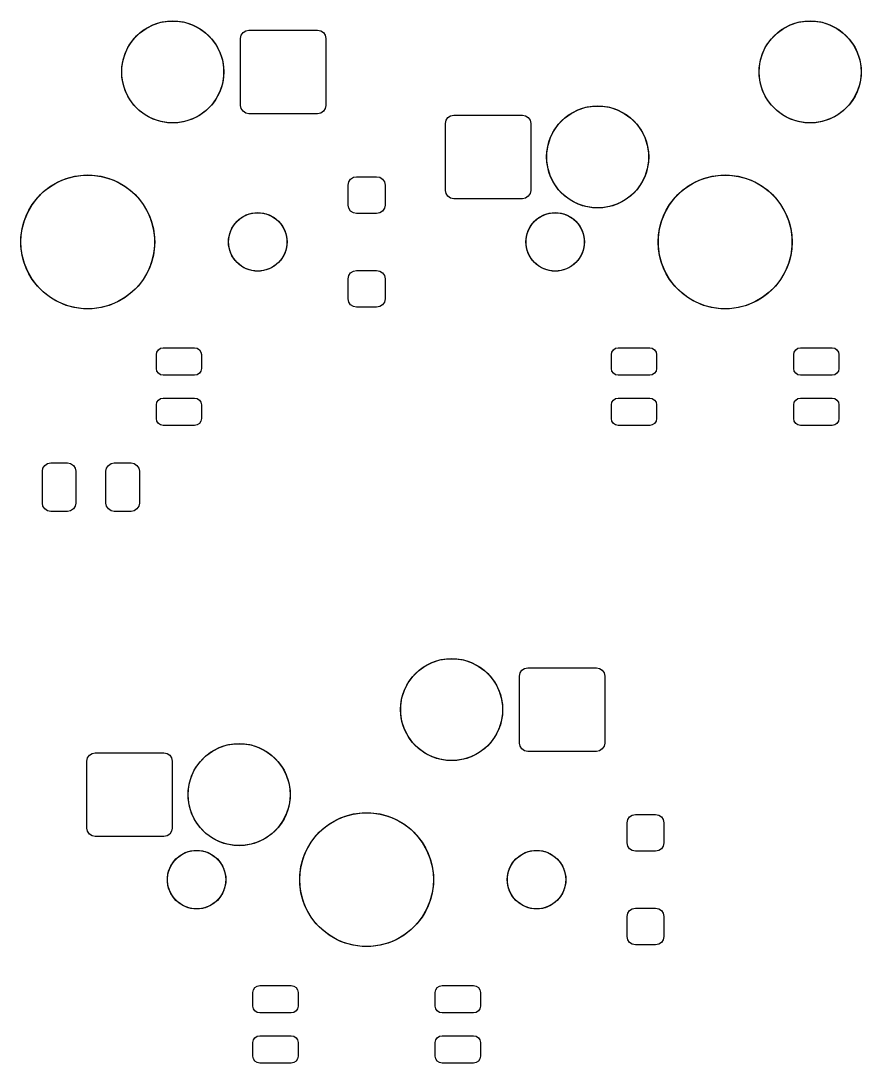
# Model space of a CAD drawing. Header units: millimetres. Extents: x 21 to 415, y -164 to -17.
# Drawn here: x 69.95 to 95.07, y -160.76 to -129.63 of the extents above; entities that cross this region are included whole.
import ezdxf

# ---------------------------------------------------------------- set-up
doc = ezdxf.new("R2010")
doc.units = ezdxf.units.MM
doc.layers.add('B.Mask', color=4, linetype='CONTINUOUS', true_color=0x02ffee)

msp = doc.modelspace()

# ---------------------------------------------------------------- linework, layer by layer
at = {"layer": 'B.Mask', "linetype": 'CONTINUOUS'}
for p, q in [((73.695065, -129.851599), (73.908283, -129.742959)), ((73.908283, -129.742959), (74.135871, -129.669011)), ((74.135871, -129.669011), (74.372225, -129.631576)), ((74.372225, -129.631576), (74.611525, -129.631576)), ((74.611525, -129.631576), (74.847879, -129.669011)), ((74.847879, -129.669011), (75.075467, -129.742959)), ((75.075467, -129.742959), (75.288685, -129.851599)), ((92.745065, -129.851599), (92.958283, -129.742959)), ((92.958283, -129.742959), (93.185871, -129.669011)), ((93.185871, -129.669011), (93.422225, -129.631576)), ((93.422225, -129.631576), (93.661525, -129.631576)), ((93.661525, -129.631576), (93.897879, -129.669011)), ((93.897879, -129.669011), (94.125467, -129.742959)), ((94.125467, -129.742959), (94.338685, -129.851599)), ((73.332256, -130.161467), (73.501467, -129.992256)), ((73.501467, -129.992256), (73.695065, -129.851599)), ((75.288685, -129.851599), (75.482283, -129.992256)), ((75.482283, -129.992256), (75.651494, -130.161467)), ((76.518875, -130.151875), (76.537905, -130.056204)), ((76.518875, -132.151875), (76.518875, -130.151875)), ((76.537905, -130.056204), (76.592098, -129.975098)), ((76.592098, -129.975098), (76.673204, -129.920905)), ((76.673204, -129.920905), (76.768875, -129.901875)), ((76.768875, -129.901875), (78.818875, -129.901875)), ((78.818875, -129.901875), (78.914546, -129.920905)), ((78.914546, -129.920905), (78.995652, -129.975098)), ((78.995652, -129.975098), (79.049845, -130.056204)), ((79.049845, -130.056204), (79.068875, -130.151875)), ((79.068875, -130.151875), (79.068875, -132.151875)), ((92.382256, -130.161467), (92.551467, -129.992256)), ((92.551467, -129.992256), (92.745065, -129.851599)), ((94.338685, -129.851599), (94.532283, -129.992256)), ((94.532283, -129.992256), (94.701494, -130.161467)), ((73.082959, -130.568283), (73.191599, -130.355065)), ((73.191599, -130.355065), (73.332256, -130.161467)), ((75.651494, -130.161467), (75.792151, -130.355065)), ((75.792151, -130.355065), (75.900791, -130.568283)), ((92.132959, -130.568283), (92.241599, -130.355065)), ((92.241599, -130.355065), (92.382256, -130.161467)), ((94.701494, -130.161467), (94.842151, -130.355065)), ((94.842151, -130.355065), (94.950791, -130.568283)), ((73.009011, -130.795871), (73.082959, -130.568283)), ((75.900791, -130.568283), (75.974739, -130.795871)), ((92.059011, -130.795871), (92.132959, -130.568283)), ((94.950791, -130.568283), (95.024739, -130.795871)), ((72.971576, -131.032225), (73.009011, -130.795871)), ((72.971576, -131.271525), (72.971576, -131.032225)), ((75.974739, -130.795871), (76.012174, -131.032225)), ((76.012174, -131.032225), (76.012174, -131.271525)), ((92.021576, -131.032225), (92.059011, -130.795871)), ((92.021576, -131.271525), (92.021576, -131.032225)), ((95.024739, -130.795871), (95.062174, -131.032225)), ((95.062174, -131.032225), (95.062174, -131.271525)), ((73.009011, -131.507879), (72.971576, -131.271525)), ((76.012174, -131.271525), (75.974739, -131.507879)), ((92.059011, -131.507879), (92.021576, -131.271525)), ((95.062174, -131.271525), (95.024739, -131.507879)), ((73.082959, -131.735467), (73.009011, -131.507879)), ((75.974739, -131.507879), (75.900791, -131.735467)), ((92.132959, -131.735467), (92.059011, -131.507879)), ((95.024739, -131.507879), (94.950791, -131.735467)), ((73.191599, -131.948685), (73.082959, -131.735467)), ((73.332256, -132.142283), (73.191599, -131.948685)), ((75.792151, -131.948685), (75.651494, -132.142283)), ((75.900791, -131.735467), (75.792151, -131.948685)), ((92.241599, -131.948685), (92.132959, -131.735467)), ((92.382256, -132.142283), (92.241599, -131.948685)), ((94.842151, -131.948685), (94.701494, -132.142283)), ((94.950791, -131.735467), (94.842151, -131.948685)), ((73.501467, -132.311494), (73.332256, -132.142283)), ((73.695065, -132.452151), (73.501467, -132.311494)), ((75.482283, -132.311494), (75.288685, -132.452151)), ((75.651494, -132.142283), (75.482283, -132.311494)), ((76.537905, -132.247546), (76.518875, -132.151875)), ((76.592098, -132.328652), (76.537905, -132.247546)), ((76.673204, -132.382845), (76.592098, -132.328652)), ((78.995652, -132.328652), (78.914546, -132.382845)), ((79.049845, -132.247546), (78.995652, -132.328652)), ((79.068875, -132.151875), (79.049845, -132.247546)), ((86.395065, -132.391599), (86.608283, -132.282959)), ((86.608283, -132.282959), (86.835871, -132.209011)), ((86.835871, -132.209011), (87.072225, -132.171576)), ((87.072225, -132.171576), (87.311525, -132.171576)), ((87.311525, -132.171576), (87.547879, -132.209011)), ((87.547879, -132.209011), (87.775467, -132.282959)), ((87.775467, -132.282959), (87.988685, -132.391599)), ((92.551467, -132.311494), (92.382256, -132.142283)), ((92.745065, -132.452151), (92.551467, -132.311494)), ((94.532283, -132.311494), (94.338685, -132.452151)), ((94.701494, -132.142283), (94.532283, -132.311494)), ((73.908283, -132.560791), (73.695065, -132.452151)), ((74.135871, -132.634739), (73.908283, -132.560791)), ((74.372225, -132.672174), (74.135871, -132.634739)), ((74.847879, -132.634739), (74.611525, -132.672174)), ((75.075467, -132.560791), (74.847879, -132.634739)), ((75.288685, -132.452151), (75.075467, -132.560791)), ((76.768875, -132.401875), (76.673204, -132.382845)), ((78.818875, -132.401875), (76.768875, -132.401875)), ((78.914546, -132.382845), (78.818875, -132.401875)), ((82.641875, -132.691875), (82.660905, -132.596204)), ((82.660905, -132.596204), (82.715098, -132.515098)), ((82.715098, -132.515098), (82.796204, -132.460905)), ((82.796204, -132.460905), (82.891875, -132.441875)), ((82.891875, -132.441875), (84.941875, -132.441875)), ((84.941875, -132.441875), (85.037546, -132.460905)), ((85.037546, -132.460905), (85.118652, -132.515098)), ((85.118652, -132.515098), (85.172845, -132.596204)), ((85.172845, -132.596204), (85.191875, -132.691875)), ((86.032256, -132.701467), (86.201467, -132.532256)), ((86.201467, -132.532256), (86.395065, -132.391599)), ((87.988685, -132.391599), (88.182283, -132.532256)), ((88.182283, -132.532256), (88.351494, -132.701467)), ((92.958283, -132.560791), (92.745065, -132.452151)), ((93.185871, -132.634739), (92.958283, -132.560791)), ((93.422225, -132.672174), (93.185871, -132.634739)), ((93.897879, -132.634739), (93.661525, -132.672174)), ((94.125467, -132.560791), (93.897879, -132.634739)), ((94.338685, -132.452151), (94.125467, -132.560791)), ((74.611525, -132.672174), (74.372225, -132.672174)), ((82.641875, -134.691875), (82.641875, -132.691875)), ((85.191875, -132.691875), (85.191875, -134.691875)), ((85.782959, -133.108283), (85.891599, -132.895065)), ((85.891599, -132.895065), (86.032256, -132.701467)), ((88.351494, -132.701467), (88.492151, -132.895065)), ((88.492151, -132.895065), (88.600791, -133.108283)), ((93.661525, -132.672174), (93.422225, -132.672174)), ((85.709011, -133.335871), (85.782959, -133.108283)), ((88.600791, -133.108283), (88.674739, -133.335871)), ((85.671576, -133.572225), (85.709011, -133.335871)), ((85.671576, -133.811525), (85.671576, -133.572225)), ((88.674739, -133.335871), (88.712174, -133.572225)), ((88.712174, -133.572225), (88.712174, -133.811525)), ((85.709011, -134.047879), (85.671576, -133.811525)), ((88.712174, -133.811525), (88.674739, -134.047879)), ((85.782959, -134.275467), (85.709011, -134.047879)), ((88.674739, -134.047879), (88.600791, -134.275467)), ((70.840735, -134.568936), (71.067298, -134.43813)), ((71.067298, -134.43813), (71.308996, -134.338015)), ((71.308996, -134.338015), (71.561694, -134.270304)), ((71.561694, -134.270304), (71.821069, -134.236157)), ((71.821069, -134.236157), (72.082681, -134.236157)), ((72.082681, -134.236157), (72.342056, -134.270304)), ((72.342056, -134.270304), (72.594754, -134.338015)), ((72.594754, -134.338015), (72.836452, -134.43813)), ((72.836452, -134.43813), (73.063015, -134.568936)), ((79.73625, -134.531875), (79.75528, -134.436204)), ((79.75528, -134.436204), (79.809473, -134.355098)), ((79.809473, -134.355098), (79.890579, -134.300905)), ((79.890579, -134.300905), (79.98625, -134.281875)), ((79.98625, -134.281875), (80.58625, -134.281875)), ((80.58625, -134.281875), (80.681921, -134.300905)), ((80.681921, -134.300905), (80.763027, -134.355098)), ((80.763027, -134.355098), (80.81722, -134.436204)), ((80.81722, -134.436204), (80.83625, -134.531875)), ((85.891599, -134.488685), (85.782959, -134.275467)), ((86.032256, -134.682283), (85.891599, -134.488685)), ((88.492151, -134.488685), (88.351494, -134.682283)), ((88.600791, -134.275467), (88.492151, -134.488685)), ((89.890735, -134.568936), (90.117298, -134.43813)), ((90.117298, -134.43813), (90.358996, -134.338015)), ((90.358996, -134.338015), (90.611694, -134.270304)), ((90.611694, -134.270304), (90.871069, -134.236157)), ((90.871069, -134.236157), (91.132681, -134.236157)), ((91.132681, -134.236157), (91.392056, -134.270304)), ((91.392056, -134.270304), (91.644754, -134.338015)), ((91.644754, -134.338015), (91.886452, -134.43813)), ((91.886452, -134.43813), (92.113015, -134.568936)), ((70.448195, -134.913183), (70.633183, -134.728195)), ((70.633183, -134.728195), (70.840735, -134.568936)), ((73.063015, -134.568936), (73.270567, -134.728195)), ((73.270567, -134.728195), (73.455555, -134.913183)), ((79.73625, -135.131875), (79.73625, -134.531875)), ((80.83625, -134.531875), (80.83625, -135.131875)), ((82.660905, -134.787546), (82.641875, -134.691875)), ((82.715098, -134.868652), (82.660905, -134.787546)), ((85.172845, -134.787546), (85.118652, -134.868652)), ((85.191875, -134.691875), (85.172845, -134.787546)), ((86.201467, -134.851494), (86.032256, -134.682283)), ((88.351494, -134.682283), (88.182283, -134.851494)), ((89.498195, -134.913183), (89.683183, -134.728195)), ((89.683183, -134.728195), (89.890735, -134.568936)), ((92.113015, -134.568936), (92.320567, -134.728195)), ((92.320567, -134.728195), (92.505555, -134.913183)), ((70.15813, -135.347298), (70.288936, -135.120735)), ((70.288936, -135.120735), (70.448195, -134.913183)), ((73.455555, -134.913183), (73.614814, -135.120735)), ((73.614814, -135.120735), (73.74562, -135.347298)), ((79.75528, -135.227546), (79.73625, -135.131875)), ((80.83625, -135.131875), (80.81722, -135.227546)), ((82.796204, -134.922845), (82.715098, -134.868652)), ((82.891875, -134.941875), (82.796204, -134.922845)), ((84.941875, -134.941875), (82.891875, -134.941875)), ((85.037546, -134.922845), (84.941875, -134.941875)), ((85.118652, -134.868652), (85.037546, -134.922845)), ((86.395065, -134.992151), (86.201467, -134.851494)), ((86.608283, -135.100791), (86.395065, -134.992151)), ((86.835871, -135.174739), (86.608283, -135.100791)), ((87.775467, -135.100791), (87.547879, -135.174739)), ((87.988685, -134.992151), (87.775467, -135.100791)), ((88.182283, -134.851494), (87.988685, -134.992151)), ((89.20813, -135.347298), (89.338936, -135.120735)), ((89.338936, -135.120735), (89.498195, -134.913183)), ((92.505555, -134.913183), (92.664814, -135.120735)), ((92.664814, -135.120735), (92.79562, -135.347298)), ((70.058015, -135.588996), (70.15813, -135.347298)), ((73.74562, -135.347298), (73.845735, -135.588996)), ((76.619403, -135.460194), (76.777876, -135.394552)), ((76.777876, -135.394552), (76.94611, -135.361088)), ((76.94611, -135.361088), (77.11764, -135.361088)), ((77.11764, -135.361088), (77.285874, -135.394552)), ((77.285874, -135.394552), (77.444347, -135.460194)), ((79.809473, -135.308652), (79.75528, -135.227546)), ((79.890579, -135.362845), (79.809473, -135.308652)), ((79.98625, -135.381875), (79.890579, -135.362845)), ((80.58625, -135.381875), (79.98625, -135.381875)), ((80.681921, -135.362845), (80.58625, -135.381875)), ((80.763027, -135.308652), (80.681921, -135.362845)), ((80.81722, -135.227546), (80.763027, -135.308652)), ((85.509403, -135.460194), (85.667876, -135.394552)), ((85.667876, -135.394552), (85.83611, -135.361088)), ((85.83611, -135.361088), (86.00764, -135.361088)), ((86.00764, -135.361088), (86.175874, -135.394552)), ((86.175874, -135.394552), (86.334347, -135.460194)), ((87.072225, -135.212174), (86.835871, -135.174739)), ((87.311525, -135.212174), (87.072225, -135.212174)), ((87.547879, -135.174739), (87.311525, -135.212174)), ((89.108015, -135.588996), (89.20813, -135.347298)), ((92.79562, -135.347298), (92.895735, -135.588996)), ((69.990304, -135.841694), (70.058015, -135.588996)), ((73.845735, -135.588996), (73.913446, -135.841694)), ((76.260194, -135.819403), (76.355491, -135.676781)), ((76.355491, -135.676781), (76.476781, -135.555491)), ((76.476781, -135.555491), (76.619403, -135.460194)), ((77.444347, -135.460194), (77.586969, -135.555491)), ((77.586969, -135.555491), (77.708259, -135.676781)), ((77.708259, -135.676781), (77.803556, -135.819403)), ((85.150194, -135.819403), (85.245491, -135.676781)), ((85.245491, -135.676781), (85.366781, -135.555491)), ((85.366781, -135.555491), (85.509403, -135.460194)), ((86.334347, -135.460194), (86.476969, -135.555491)), ((86.476969, -135.555491), (86.598259, -135.676781)), ((86.598259, -135.676781), (86.693556, -135.819403)), ((89.040304, -135.841694), (89.108015, -135.588996)), ((92.895735, -135.588996), (92.963446, -135.841694)), ((69.956157, -136.101069), (69.990304, -135.841694)), ((73.913446, -135.841694), (73.947593, -136.101069)), ((76.161088, -136.14611), (76.194552, -135.977876)), ((76.194552, -135.977876), (76.260194, -135.819403)), ((77.803556, -135.819403), (77.869198, -135.977876)), ((77.869198, -135.977876), (77.902662, -136.14611)), ((85.051088, -136.14611), (85.084552, -135.977876)), ((85.084552, -135.977876), (85.150194, -135.819403)), ((86.693556, -135.819403), (86.759198, -135.977876)), ((86.759198, -135.977876), (86.792662, -136.14611)), ((89.006157, -136.101069), (89.040304, -135.841694)), ((92.963446, -135.841694), (92.997593, -136.101069)), ((69.956157, -136.362681), (69.956157, -136.101069)), ((69.990304, -136.622056), (69.956157, -136.362681)), ((73.947593, -136.362681), (73.913446, -136.622056)), ((73.947593, -136.101069), (73.947593, -136.362681)), ((76.161088, -136.31764), (76.161088, -136.14611)), ((76.194552, -136.485874), (76.161088, -136.31764)), ((77.902662, -136.31764), (77.869198, -136.485874)), ((77.902662, -136.14611), (77.902662, -136.31764)), ((85.051088, -136.31764), (85.051088, -136.14611)), ((85.084552, -136.485874), (85.051088, -136.31764)), ((86.792662, -136.31764), (86.759198, -136.485874)), ((86.792662, -136.14611), (86.792662, -136.31764)), ((89.006157, -136.362681), (89.006157, -136.101069)), ((89.040304, -136.622056), (89.006157, -136.362681)), ((92.997593, -136.362681), (92.963446, -136.622056)), ((92.997593, -136.101069), (92.997593, -136.362681)), ((70.058015, -136.874754), (69.990304, -136.622056)), ((73.913446, -136.622056), (73.845735, -136.874754)), ((76.260194, -136.644347), (76.194552, -136.485874)), ((76.355491, -136.786969), (76.260194, -136.644347)), ((77.803556, -136.644347), (77.708259, -136.786969)), ((77.869198, -136.485874), (77.803556, -136.644347)), ((85.150194, -136.644347), (85.084552, -136.485874)), ((85.245491, -136.786969), (85.150194, -136.644347)), ((86.693556, -136.644347), (86.598259, -136.786969)), ((86.759198, -136.485874), (86.693556, -136.644347)), ((89.108015, -136.874754), (89.040304, -136.622056)), ((92.963446, -136.622056), (92.895735, -136.874754)), ((70.15813, -137.116452), (70.058015, -136.874754)), ((73.845735, -136.874754), (73.74562, -137.116452)), ((76.476781, -136.908259), (76.355491, -136.786969)), ((76.619403, -137.003556), (76.476781, -136.908259)), ((77.586969, -136.908259), (77.444347, -137.003556)), ((77.708259, -136.786969), (77.586969, -136.908259)), ((85.366781, -136.908259), (85.245491, -136.786969)), ((85.509403, -137.003556), (85.366781, -136.908259)), ((86.476969, -136.908259), (86.334347, -137.003556)), ((86.598259, -136.786969), (86.476969, -136.908259)), ((89.20813, -137.116452), (89.108015, -136.874754)), ((92.895735, -136.874754), (92.79562, -137.116452)), ((70.288936, -137.343015), (70.15813, -137.116452)), ((73.74562, -137.116452), (73.614814, -137.343015)), ((76.777876, -137.069198), (76.619403, -137.003556)), ((76.94611, -137.102662), (76.777876, -137.069198)), ((77.11764, -137.102662), (76.94611, -137.102662)), ((77.285874, -137.069198), (77.11764, -137.102662)), ((77.444347, -137.003556), (77.285874, -137.069198)), ((79.73625, -137.331875), (79.75528, -137.236204)), ((79.75528, -137.236204), (79.809473, -137.155098)), ((79.809473, -137.155098), (79.890579, -137.100905)), ((79.890579, -137.100905), (79.98625, -137.081875)), ((79.98625, -137.081875), (80.58625, -137.081875)), ((80.58625, -137.081875), (80.681921, -137.100905)), ((80.681921, -137.100905), (80.763027, -137.155098)), ((80.763027, -137.155098), (80.81722, -137.236204)), ((80.81722, -137.236204), (80.83625, -137.331875)), ((85.667876, -137.069198), (85.509403, -137.003556)), ((85.83611, -137.102662), (85.667876, -137.069198)), ((86.00764, -137.102662), (85.83611, -137.102662)), ((86.175874, -137.069198), (86.00764, -137.102662)), ((86.334347, -137.003556), (86.175874, -137.069198)), ((89.338936, -137.343015), (89.20813, -137.116452)), ((92.79562, -137.116452), (92.664814, -137.343015)), ((70.448195, -137.550567), (70.288936, -137.343015)), ((70.633183, -137.735555), (70.448195, -137.550567)), ((73.455555, -137.550567), (73.270567, -137.735555)), ((73.614814, -137.343015), (73.455555, -137.550567)), ((79.73625, -137.931875), (79.73625, -137.331875)), ((80.83625, -137.331875), (80.83625, -137.931875)), ((89.498195, -137.550567), (89.338936, -137.343015)), ((89.683183, -137.735555), (89.498195, -137.550567)), ((92.505555, -137.550567), (92.320567, -137.735555)), ((92.664814, -137.343015), (92.505555, -137.550567)), ((70.840735, -137.894814), (70.633183, -137.735555)), ((71.067298, -138.02562), (70.840735, -137.894814)), ((73.063015, -137.894814), (72.836452, -138.02562)), ((73.270567, -137.735555), (73.063015, -137.894814)), ((79.75528, -138.027546), (79.73625, -137.931875)), ((80.83625, -137.931875), (80.81722, -138.027546)), ((89.890735, -137.894814), (89.683183, -137.735555)), ((90.117298, -138.02562), (89.890735, -137.894814)), ((92.113015, -137.894814), (91.886452, -138.02562)), ((92.320567, -137.735555), (92.113015, -137.894814)), ((71.308996, -138.125735), (71.067298, -138.02562)), ((71.561694, -138.193446), (71.308996, -138.125735)), ((71.821069, -138.227593), (71.561694, -138.193446)), ((72.082681, -138.227593), (71.821069, -138.227593)), ((72.342056, -138.193446), (72.082681, -138.227593)), ((72.594754, -138.125735), (72.342056, -138.193446)), ((72.836452, -138.02562), (72.594754, -138.125735)), ((79.809473, -138.108652), (79.75528, -138.027546)), ((79.890579, -138.162845), (79.809473, -138.108652)), ((79.98625, -138.181875), (79.890579, -138.162845)), ((80.58625, -138.181875), (79.98625, -138.181875)), ((80.681921, -138.162845), (80.58625, -138.181875)), ((80.763027, -138.108652), (80.681921, -138.162845)), ((80.81722, -138.027546), (80.763027, -138.108652)), ((90.358996, -138.125735), (90.117298, -138.02562)), ((90.611694, -138.193446), (90.358996, -138.125735)), ((90.871069, -138.227593), (90.611694, -138.193446)), ((91.132681, -138.227593), (90.871069, -138.227593)), ((91.392056, -138.193446), (91.132681, -138.227593)), ((91.644754, -138.125735), (91.392056, -138.193446)), ((91.886452, -138.02562), (91.644754, -138.125735)), ((74.01748, -139.5203), (74.061918, -139.453793)), ((74.061918, -139.453793), (74.128425, -139.409355)), ((74.128425, -139.409355), (74.206875, -139.39375)), ((74.206875, -139.39375), (75.146875, -139.39375)), ((75.146875, -139.39375), (75.225325, -139.409355)), ((75.225325, -139.409355), (75.291832, -139.453793)), ((75.291832, -139.453793), (75.33627, -139.5203)), ((87.61748, -139.5203), (87.661918, -139.453793)), ((87.661918, -139.453793), (87.728425, -139.409355)), ((87.728425, -139.409355), (87.806875, -139.39375)), ((87.806875, -139.39375), (88.746875, -139.39375)), ((88.746875, -139.39375), (88.825325, -139.409355)), ((88.825325, -139.409355), (88.891832, -139.453793)), ((88.891832, -139.453793), (88.93627, -139.5203)), ((93.06748, -139.5203), (93.111918, -139.453793)), ((93.111918, -139.453793), (93.178425, -139.409355)), ((93.178425, -139.409355), (93.256875, -139.39375)), ((93.256875, -139.39375), (94.196875, -139.39375)), ((94.196875, -139.39375), (94.275325, -139.409355)), ((94.275325, -139.409355), (94.341832, -139.453793)), ((94.341832, -139.453793), (94.38627, -139.5203)), ((74.001875, -139.59875), (74.01748, -139.5203)), ((74.001875, -140.00875), (74.001875, -139.59875)), ((75.33627, -139.5203), (75.351875, -139.59875)), ((75.351875, -139.59875), (75.351875, -140.00875)), ((87.601875, -139.59875), (87.61748, -139.5203)), ((87.601875, -140.00875), (87.601875, -139.59875)), ((88.93627, -139.5203), (88.951875, -139.59875)), ((88.951875, -139.59875), (88.951875, -140.00875)), ((93.051875, -139.59875), (93.06748, -139.5203)), ((93.051875, -140.00875), (93.051875, -139.59875)), ((94.38627, -139.5203), (94.401875, -139.59875)), ((94.401875, -139.59875), (94.401875, -140.00875)), ((74.01748, -140.0872), (74.001875, -140.00875)), ((74.061918, -140.153707), (74.01748, -140.0872)), ((75.33627, -140.0872), (75.291832, -140.153707)), ((75.351875, -140.00875), (75.33627, -140.0872)), ((87.61748, -140.0872), (87.601875, -140.00875)), ((87.661918, -140.153707), (87.61748, -140.0872)), ((88.93627, -140.0872), (88.891832, -140.153707)), ((88.951875, -140.00875), (88.93627, -140.0872)), ((93.06748, -140.0872), (93.051875, -140.00875)), ((93.111918, -140.153707), (93.06748, -140.0872)), ((94.38627, -140.0872), (94.341832, -140.153707)), ((94.401875, -140.00875), (94.38627, -140.0872)), ((74.128425, -140.198145), (74.061918, -140.153707)), ((74.206875, -140.21375), (74.128425, -140.198145)), ((75.146875, -140.21375), (74.206875, -140.21375)), ((75.225325, -140.198145), (75.146875, -140.21375)), ((75.291832, -140.153707), (75.225325, -140.198145)), ((87.728425, -140.198145), (87.661918, -140.153707)), ((87.806875, -140.21375), (87.728425, -140.198145)), ((88.746875, -140.21375), (87.806875, -140.21375)), ((88.825325, -140.198145), (88.746875, -140.21375)), ((88.891832, -140.153707), (88.825325, -140.198145)), ((93.178425, -140.198145), (93.111918, -140.153707)), ((93.256875, -140.21375), (93.178425, -140.198145)), ((94.196875, -140.21375), (93.256875, -140.21375)), ((94.275325, -140.198145), (94.196875, -140.21375)), ((94.341832, -140.153707), (94.275325, -140.198145)), ((74.001875, -141.09875), (74.01748, -141.0203)), ((74.01748, -141.0203), (74.061918, -140.953793)), ((74.061918, -140.953793), (74.128425, -140.909355)), ((74.128425, -140.909355), (74.206875, -140.89375)), ((74.206875, -140.89375), (75.146875, -140.89375)), ((75.146875, -140.89375), (75.225325, -140.909355)), ((75.225325, -140.909355), (75.291832, -140.953793)), ((75.291832, -140.953793), (75.33627, -141.0203)), ((75.33627, -141.0203), (75.351875, -141.09875)), ((87.601875, -141.09875), (87.61748, -141.0203)), ((87.61748, -141.0203), (87.661918, -140.953793)), ((87.661918, -140.953793), (87.728425, -140.909355)), ((87.728425, -140.909355), (87.806875, -140.89375)), ((87.806875, -140.89375), (88.746875, -140.89375)), ((88.746875, -140.89375), (88.825325, -140.909355)), ((88.825325, -140.909355), (88.891832, -140.953793)), ((88.891832, -140.953793), (88.93627, -141.0203)), ((88.93627, -141.0203), (88.951875, -141.09875)), ((93.051875, -141.09875), (93.06748, -141.0203)), ((93.06748, -141.0203), (93.111918, -140.953793)), ((93.111918, -140.953793), (93.178425, -140.909355)), ((93.178425, -140.909355), (93.256875, -140.89375)), ((93.256875, -140.89375), (94.196875, -140.89375)), ((94.196875, -140.89375), (94.275325, -140.909355)), ((94.275325, -140.909355), (94.341832, -140.953793)), ((94.341832, -140.953793), (94.38627, -141.0203)), ((94.38627, -141.0203), (94.401875, -141.09875)), ((74.001875, -141.50875), (74.001875, -141.09875)), ((75.351875, -141.09875), (75.351875, -141.50875)), ((87.601875, -141.50875), (87.601875, -141.09875)), ((88.951875, -141.09875), (88.951875, -141.50875)), ((93.051875, -141.50875), (93.051875, -141.09875)), ((94.401875, -141.09875), (94.401875, -141.50875)), ((74.01748, -141.5872), (74.001875, -141.50875)), ((74.061918, -141.653707), (74.01748, -141.5872)), ((74.128425, -141.698145), (74.061918, -141.653707)), ((75.291832, -141.653707), (75.225325, -141.698145)), ((75.33627, -141.5872), (75.291832, -141.653707)), ((75.351875, -141.50875), (75.33627, -141.5872)), ((87.61748, -141.5872), (87.601875, -141.50875)), ((87.661918, -141.653707), (87.61748, -141.5872)), ((87.728425, -141.698145), (87.661918, -141.653707)), ((88.891832, -141.653707), (88.825325, -141.698145)), ((88.93627, -141.5872), (88.891832, -141.653707)), ((88.951875, -141.50875), (88.93627, -141.5872)), ((93.06748, -141.5872), (93.051875, -141.50875)), ((93.111918, -141.653707), (93.06748, -141.5872)), ((93.178425, -141.698145), (93.111918, -141.653707)), ((94.341832, -141.653707), (94.275325, -141.698145)), ((94.38627, -141.5872), (94.341832, -141.653707)), ((94.401875, -141.50875), (94.38627, -141.5872)), ((74.206875, -141.71375), (74.128425, -141.698145)), ((75.146875, -141.71375), (74.206875, -141.71375)), ((75.225325, -141.698145), (75.146875, -141.71375)), ((87.806875, -141.71375), (87.728425, -141.698145)), ((88.746875, -141.71375), (87.806875, -141.71375)), ((88.825325, -141.698145), (88.746875, -141.71375)), ((93.256875, -141.71375), (93.178425, -141.698145)), ((94.196875, -141.71375), (93.256875, -141.71375)), ((94.275325, -141.698145), (94.196875, -141.71375)), ((70.613405, -142.986204), (70.667598, -142.905098)), ((70.667598, -142.905098), (70.748704, -142.850905)), ((70.748704, -142.850905), (70.844375, -142.831875)), ((70.844375, -142.831875), (71.344375, -142.831875)), ((71.344375, -142.831875), (71.440046, -142.850905)), ((71.440046, -142.850905), (71.521152, -142.905098)), ((71.521152, -142.905098), (71.575345, -142.986204)), ((72.513405, -142.986204), (72.567598, -142.905098)), ((72.567598, -142.905098), (72.648704, -142.850905)), ((72.648704, -142.850905), (72.744375, -142.831875)), ((72.744375, -142.831875), (73.244375, -142.831875)), ((73.244375, -142.831875), (73.340046, -142.850905)), ((73.340046, -142.850905), (73.421152, -142.905098)), ((73.421152, -142.905098), (73.475345, -142.986204)), ((70.594375, -143.081875), (70.613405, -142.986204)), ((70.594375, -144.031875), (70.594375, -143.081875)), ((71.575345, -142.986204), (71.594375, -143.081875)), ((71.594375, -143.081875), (71.594375, -144.031875)), ((72.494375, -143.081875), (72.513405, -142.986204)), ((72.494375, -144.031875), (72.494375, -143.081875)), ((73.475345, -142.986204), (73.494375, -143.081875)), ((73.494375, -143.081875), (73.494375, -144.031875)), ((70.613405, -144.127546), (70.594375, -144.031875)), ((70.667598, -144.208652), (70.613405, -144.127546)), ((71.575345, -144.127546), (71.521152, -144.208652)), ((71.594375, -144.031875), (71.575345, -144.127546)), ((72.513405, -144.127546), (72.494375, -144.031875)), ((72.567598, -144.208652), (72.513405, -144.127546)), ((73.475345, -144.127546), (73.421152, -144.208652)), ((73.494375, -144.031875), (73.475345, -144.127546)), ((70.748704, -144.262845), (70.667598, -144.208652)), ((70.844375, -144.281875), (70.748704, -144.262845)), ((71.344375, -144.281875), (70.844375, -144.281875)), ((71.440046, -144.262845), (71.344375, -144.281875)), ((71.521152, -144.208652), (71.440046, -144.262845)), ((72.648704, -144.262845), (72.567598, -144.208652)), ((72.744375, -144.281875), (72.648704, -144.262845)), ((73.244375, -144.281875), (72.744375, -144.281875)), ((73.340046, -144.262845), (73.244375, -144.281875)), ((73.421152, -144.208652), (73.340046, -144.262845)), ((82.02944, -148.901599), (82.242658, -148.792959)), ((82.242658, -148.792959), (82.470246, -148.719011)), ((82.470246, -148.719011), (82.7066, -148.681576)), ((82.7066, -148.681576), (82.9459, -148.681576)), ((82.9459, -148.681576), (83.182254, -148.719011)), ((83.182254, -148.719011), (83.409842, -148.792959)), ((83.409842, -148.792959), (83.62306, -148.901599)), ((81.666631, -149.211467), (81.835842, -149.042256)), ((81.835842, -149.042256), (82.02944, -148.901599)), ((83.62306, -148.901599), (83.816658, -149.042256)), ((83.816658, -149.042256), (83.985869, -149.211467)), ((84.85325, -149.201875), (84.87228, -149.106204)), ((84.87228, -149.106204), (84.926473, -149.025098)), ((84.926473, -149.025098), (85.007579, -148.970905)), ((85.007579, -148.970905), (85.10325, -148.951875)), ((85.10325, -148.951875), (87.15325, -148.951875)), ((87.15325, -148.951875), (87.248921, -148.970905)), ((87.248921, -148.970905), (87.330027, -149.025098)), ((87.330027, -149.025098), (87.38422, -149.106204)), ((87.38422, -149.106204), (87.40325, -149.201875)), ((81.417334, -149.618283), (81.525974, -149.405065)), ((81.525974, -149.405065), (81.666631, -149.211467)), ((83.985869, -149.211467), (84.126526, -149.405065)), ((84.126526, -149.405065), (84.235166, -149.618283)), ((84.85325, -151.201875), (84.85325, -149.201875)), ((87.40325, -149.201875), (87.40325, -151.201875)), ((81.343386, -149.845871), (81.417334, -149.618283)), ((84.235166, -149.618283), (84.309114, -149.845871)), ((81.305951, -150.082225), (81.343386, -149.845871)), ((84.309114, -149.845871), (84.346549, -150.082225)), ((81.305951, -150.321525), (81.305951, -150.082225)), ((81.343386, -150.557879), (81.305951, -150.321525)), ((84.346549, -150.321525), (84.309114, -150.557879)), ((84.346549, -150.082225), (84.346549, -150.321525)), ((81.417334, -150.785467), (81.343386, -150.557879)), ((84.309114, -150.557879), (84.235166, -150.785467)), ((81.525974, -150.998685), (81.417334, -150.785467)), ((81.666631, -151.192283), (81.525974, -150.998685)), ((84.126526, -150.998685), (83.985869, -151.192283)), ((84.235166, -150.785467), (84.126526, -150.998685)), ((75.892658, -151.332959), (76.120246, -151.259011)), ((76.120246, -151.259011), (76.3566, -151.221576)), ((76.3566, -151.221576), (76.5959, -151.221576)), ((76.5959, -151.221576), (76.832254, -151.259011)), ((76.832254, -151.259011), (77.059842, -151.332959)), ((81.835842, -151.361494), (81.666631, -151.192283)), ((83.985869, -151.192283), (83.816658, -151.361494)), ((84.87228, -151.297546), (84.85325, -151.201875)), ((84.926473, -151.378652), (84.87228, -151.297546)), ((87.38422, -151.297546), (87.330027, -151.378652)), ((87.40325, -151.201875), (87.38422, -151.297546)), ((71.94528, -151.646204), (71.999473, -151.565098)), ((71.999473, -151.565098), (72.080579, -151.510905)), ((72.080579, -151.510905), (72.17625, -151.491875)), ((72.17625, -151.491875), (74.22625, -151.491875)), ((74.22625, -151.491875), (74.321921, -151.510905)), ((74.321921, -151.510905), (74.403027, -151.565098)), ((74.403027, -151.565098), (74.45722, -151.646204)), ((75.316631, -151.751467), (75.485842, -151.582256)), ((75.485842, -151.582256), (75.67944, -151.441599)), ((75.67944, -151.441599), (75.892658, -151.332959)), ((77.059842, -151.332959), (77.27306, -151.441599)), ((77.27306, -151.441599), (77.466658, -151.582256)), ((77.466658, -151.582256), (77.635869, -151.751467)), ((82.02944, -151.502151), (81.835842, -151.361494)), ((82.242658, -151.610791), (82.02944, -151.502151)), ((82.470246, -151.684739), (82.242658, -151.610791)), ((83.409842, -151.610791), (83.182254, -151.684739)), ((83.62306, -151.502151), (83.409842, -151.610791)), ((83.816658, -151.361494), (83.62306, -151.502151)), ((85.007579, -151.432845), (84.926473, -151.378652)), ((85.10325, -151.451875), (85.007579, -151.432845)), ((87.15325, -151.451875), (85.10325, -151.451875)), ((87.248921, -151.432845), (87.15325, -151.451875)), ((87.330027, -151.378652), (87.248921, -151.432845)), ((71.92625, -151.741875), (71.94528, -151.646204)), ((71.92625, -153.741875), (71.92625, -151.741875)), ((74.45722, -151.646204), (74.47625, -151.741875)), ((74.47625, -151.741875), (74.47625, -153.741875)), ((75.067334, -152.158283), (75.175974, -151.945065)), ((75.175974, -151.945065), (75.316631, -151.751467)), ((77.635869, -151.751467), (77.776526, -151.945065)), ((77.776526, -151.945065), (77.885166, -152.158283)), ((82.7066, -151.722174), (82.470246, -151.684739)), ((82.9459, -151.722174), (82.7066, -151.722174)), ((83.182254, -151.684739), (82.9459, -151.722174)), ((74.993386, -152.385871), (75.067334, -152.158283)), ((77.885166, -152.158283), (77.959114, -152.385871)), ((74.955951, -152.622225), (74.993386, -152.385871)), ((77.959114, -152.385871), (77.996549, -152.622225)), ((74.955951, -152.861525), (74.955951, -152.622225)), ((74.993386, -153.097879), (74.955951, -152.861525)), ((77.996549, -152.861525), (77.959114, -153.097879)), ((77.996549, -152.622225), (77.996549, -152.861525)), ((75.067334, -153.325467), (74.993386, -153.097879)), ((77.959114, -153.097879), (77.885166, -153.325467)), ((75.175974, -153.538685), (75.067334, -153.325467)), ((77.885166, -153.325467), (77.776526, -153.538685)), ((79.17511, -153.618936), (79.401673, -153.48813)), ((79.401673, -153.48813), (79.643371, -153.388015)), ((79.643371, -153.388015), (79.896069, -153.320304)), ((79.896069, -153.320304), (80.155444, -153.286157)), ((80.155444, -153.286157), (80.417056, -153.286157)), ((80.417056, -153.286157), (80.676431, -153.320304)), ((80.676431, -153.320304), (80.929129, -153.388015)), ((80.929129, -153.388015), (81.170827, -153.48813)), ((81.170827, -153.48813), (81.39739, -153.618936)), ((88.070625, -153.581875), (88.089655, -153.486204)), ((88.089655, -153.486204), (88.143848, -153.405098)), ((88.143848, -153.405098), (88.224954, -153.350905)), ((88.224954, -153.350905), (88.320625, -153.331875)), ((88.320625, -153.331875), (88.920625, -153.331875)), ((88.920625, -153.331875), (89.016296, -153.350905)), ((89.016296, -153.350905), (89.097402, -153.405098)), ((89.097402, -153.405098), (89.151595, -153.486204)), ((89.151595, -153.486204), (89.170625, -153.581875)), ((71.94528, -153.837546), (71.92625, -153.741875)), ((74.47625, -153.741875), (74.45722, -153.837546)), ((75.316631, -153.732283), (75.175974, -153.538685)), ((75.485842, -153.901494), (75.316631, -153.732283)), ((77.635869, -153.732283), (77.466658, -153.901494)), ((77.776526, -153.538685), (77.635869, -153.732283)), ((78.78257, -153.963183), (78.967558, -153.778195)), ((78.967558, -153.778195), (79.17511, -153.618936)), ((81.39739, -153.618936), (81.604942, -153.778195)), ((81.604942, -153.778195), (81.78993, -153.963183)), ((88.070625, -154.181875), (88.070625, -153.581875)), ((89.170625, -153.581875), (89.170625, -154.181875)), ((71.999473, -153.918652), (71.94528, -153.837546)), ((72.080579, -153.972845), (71.999473, -153.918652)), ((72.17625, -153.991875), (72.080579, -153.972845)), ((74.22625, -153.991875), (72.17625, -153.991875)), ((74.321921, -153.972845), (74.22625, -153.991875)), ((74.403027, -153.918652), (74.321921, -153.972845)), ((74.45722, -153.837546), (74.403027, -153.918652)), ((75.67944, -154.042151), (75.485842, -153.901494)), ((75.892658, -154.150791), (75.67944, -154.042151)), ((77.27306, -154.042151), (77.059842, -154.150791)), ((77.466658, -153.901494), (77.27306, -154.042151)), ((78.623311, -154.170735), (78.78257, -153.963183)), ((81.78993, -153.963183), (81.949189, -154.170735)), ((74.952251, -154.444552), (75.120485, -154.411088)), ((75.120485, -154.411088), (75.292015, -154.411088)), ((75.292015, -154.411088), (75.460249, -154.444552)), ((76.120246, -154.224739), (75.892658, -154.150791)), ((76.3566, -154.262174), (76.120246, -154.224739)), ((76.5959, -154.262174), (76.3566, -154.262174)), ((76.832254, -154.224739), (76.5959, -154.262174)), ((77.059842, -154.150791), (76.832254, -154.224739)), ((78.39239, -154.638996), (78.492505, -154.397298)), ((78.492505, -154.397298), (78.623311, -154.170735)), ((81.949189, -154.170735), (82.079995, -154.397298)), ((82.079995, -154.397298), (82.18011, -154.638996)), ((85.112251, -154.444552), (85.280485, -154.411088)), ((85.280485, -154.411088), (85.452015, -154.411088)), ((85.452015, -154.411088), (85.620249, -154.444552)), ((88.089655, -154.277546), (88.070625, -154.181875)), ((88.143848, -154.358652), (88.089655, -154.277546)), ((88.224954, -154.412845), (88.143848, -154.358652)), ((88.320625, -154.431875), (88.224954, -154.412845)), ((88.920625, -154.431875), (88.320625, -154.431875)), ((89.016296, -154.412845), (88.920625, -154.431875)), ((89.097402, -154.358652), (89.016296, -154.412845)), ((89.151595, -154.277546), (89.097402, -154.358652)), ((89.170625, -154.181875), (89.151595, -154.277546)), ((74.434569, -154.869403), (74.529866, -154.726781)), ((74.529866, -154.726781), (74.651156, -154.605491)), ((74.651156, -154.605491), (74.793778, -154.510194)), ((74.793778, -154.510194), (74.952251, -154.444552)), ((75.460249, -154.444552), (75.618722, -154.510194)), ((75.618722, -154.510194), (75.761344, -154.605491)), ((75.761344, -154.605491), (75.882634, -154.726781)), ((75.882634, -154.726781), (75.977931, -154.869403)), ((78.324679, -154.891694), (78.39239, -154.638996)), ((82.18011, -154.638996), (82.247821, -154.891694)), ((84.594569, -154.869403), (84.689866, -154.726781)), ((84.689866, -154.726781), (84.811156, -154.605491)), ((84.811156, -154.605491), (84.953778, -154.510194)), ((84.953778, -154.510194), (85.112251, -154.444552)), ((85.620249, -154.444552), (85.778722, -154.510194)), ((85.778722, -154.510194), (85.921344, -154.605491)), ((85.921344, -154.605491), (86.042634, -154.726781)), ((86.042634, -154.726781), (86.137931, -154.869403)), ((74.335463, -155.19611), (74.368927, -155.027876)), ((74.368927, -155.027876), (74.434569, -154.869403)), ((75.977931, -154.869403), (76.043573, -155.027876)), ((76.043573, -155.027876), (76.077037, -155.19611)), ((78.290532, -155.151069), (78.324679, -154.891694)), ((82.247821, -154.891694), (82.281968, -155.151069)), ((84.495463, -155.19611), (84.528927, -155.027876)), ((84.528927, -155.027876), (84.594569, -154.869403)), ((86.137931, -154.869403), (86.203573, -155.027876)), ((86.203573, -155.027876), (86.237037, -155.19611)), ((74.335463, -155.36764), (74.335463, -155.19611)), ((74.368927, -155.535874), (74.335463, -155.36764)), ((76.077037, -155.36764), (76.043573, -155.535874)), ((76.077037, -155.19611), (76.077037, -155.36764)), ((78.290532, -155.412681), (78.290532, -155.151069)), ((82.281968, -155.151069), (82.281968, -155.412681)), ((84.495463, -155.36764), (84.495463, -155.19611)), ((84.528927, -155.535874), (84.495463, -155.36764)), ((86.237037, -155.36764), (86.203573, -155.535874)), ((86.237037, -155.19611), (86.237037, -155.36764)), ((74.434569, -155.694347), (74.368927, -155.535874)), ((76.043573, -155.535874), (75.977931, -155.694347)), ((78.324679, -155.672056), (78.290532, -155.412681)), ((78.39239, -155.924754), (78.324679, -155.672056)), ((82.247821, -155.672056), (82.18011, -155.924754)), ((82.281968, -155.412681), (82.247821, -155.672056)), ((84.594569, -155.694347), (84.528927, -155.535874)), ((86.203573, -155.535874), (86.137931, -155.694347)), ((74.529866, -155.836969), (74.434569, -155.694347)), ((74.651156, -155.958259), (74.529866, -155.836969)), ((74.793778, -156.053556), (74.651156, -155.958259)), ((75.761344, -155.958259), (75.618722, -156.053556)), ((75.882634, -155.836969), (75.761344, -155.958259)), ((75.977931, -155.694347), (75.882634, -155.836969)), ((78.492505, -156.166452), (78.39239, -155.924754)), ((82.18011, -155.924754), (82.079995, -156.166452)), ((84.689866, -155.836969), (84.594569, -155.694347)), ((84.811156, -155.958259), (84.689866, -155.836969)), ((84.953778, -156.053556), (84.811156, -155.958259)), ((85.921344, -155.958259), (85.778722, -156.053556)), ((86.042634, -155.836969), (85.921344, -155.958259)), ((86.137931, -155.694347), (86.042634, -155.836969)), ((74.952251, -156.119198), (74.793778, -156.053556)), ((75.120485, -156.152662), (74.952251, -156.119198)), ((75.292015, -156.152662), (75.120485, -156.152662)), ((75.460249, -156.119198), (75.292015, -156.152662)), ((75.618722, -156.053556), (75.460249, -156.119198)), ((78.623311, -156.393015), (78.492505, -156.166452)), ((82.079995, -156.166452), (81.949189, -156.393015)), ((85.112251, -156.119198), (84.953778, -156.053556)), ((85.280485, -156.152662), (85.112251, -156.119198)), ((85.452015, -156.152662), (85.280485, -156.152662)), ((85.620249, -156.119198), (85.452015, -156.152662)), ((85.778722, -156.053556), (85.620249, -156.119198)), ((88.070625, -156.381875), (88.089655, -156.286204)), ((88.089655, -156.286204), (88.143848, -156.205098)), ((88.143848, -156.205098), (88.224954, -156.150905)), ((88.224954, -156.150905), (88.320625, -156.131875)), ((88.320625, -156.131875), (88.920625, -156.131875)), ((88.920625, -156.131875), (89.016296, -156.150905)), ((89.016296, -156.150905), (89.097402, -156.205098)), ((89.097402, -156.205098), (89.151595, -156.286204)), ((89.151595, -156.286204), (89.170625, -156.381875)), ((78.78257, -156.600567), (78.623311, -156.393015)), ((78.967558, -156.785555), (78.78257, -156.600567)), ((81.78993, -156.600567), (81.604942, -156.785555)), ((81.949189, -156.393015), (81.78993, -156.600567)), ((88.070625, -156.981875), (88.070625, -156.381875)), ((89.170625, -156.381875), (89.170625, -156.981875)), ((79.17511, -156.944814), (78.967558, -156.785555)), ((81.604942, -156.785555), (81.39739, -156.944814)), ((79.401673, -157.07562), (79.17511, -156.944814)), ((79.643371, -157.175735), (79.401673, -157.07562)), ((79.896069, -157.243446), (79.643371, -157.175735)), ((80.929129, -157.175735), (80.676431, -157.243446)), ((81.170827, -157.07562), (80.929129, -157.175735)), ((81.39739, -156.944814), (81.170827, -157.07562)), ((88.089655, -157.077546), (88.070625, -156.981875)), ((88.143848, -157.158652), (88.089655, -157.077546)), ((88.224954, -157.212845), (88.143848, -157.158652)), ((88.320625, -157.231875), (88.224954, -157.212845)), ((88.920625, -157.231875), (88.320625, -157.231875)), ((89.016296, -157.212845), (88.920625, -157.231875)), ((89.097402, -157.158652), (89.016296, -157.212845)), ((89.151595, -157.077546), (89.097402, -157.158652)), ((89.170625, -156.981875), (89.151595, -157.077546)), ((80.155444, -157.277593), (79.896069, -157.243446)), ((80.417056, -157.277593), (80.155444, -157.277593)), ((80.676431, -157.243446), (80.417056, -157.277593)), ((76.946293, -158.503793), (77.0128, -158.459355)), ((77.0128, -158.459355), (77.09125, -158.44375)), ((77.09125, -158.44375), (78.03125, -158.44375)), ((78.03125, -158.44375), (78.1097, -158.459355)), ((78.1097, -158.459355), (78.176207, -158.503793)), ((82.396293, -158.503793), (82.4628, -158.459355)), ((82.4628, -158.459355), (82.54125, -158.44375)), ((82.54125, -158.44375), (83.48125, -158.44375)), ((83.48125, -158.44375), (83.5597, -158.459355)), ((83.5597, -158.459355), (83.626207, -158.503793)), ((76.88625, -158.64875), (76.901855, -158.5703)), ((76.88625, -159.05875), (76.88625, -158.64875)), ((76.901855, -158.5703), (76.946293, -158.503793)), ((78.176207, -158.503793), (78.220645, -158.5703)), ((78.220645, -158.5703), (78.23625, -158.64875)), ((78.23625, -158.64875), (78.23625, -159.05875)), ((82.33625, -158.64875), (82.351855, -158.5703)), ((82.33625, -159.05875), (82.33625, -158.64875)), ((82.351855, -158.5703), (82.396293, -158.503793)), ((83.626207, -158.503793), (83.670645, -158.5703)), ((83.670645, -158.5703), (83.68625, -158.64875)), ((83.68625, -158.64875), (83.68625, -159.05875)), ((76.901855, -159.1372), (76.88625, -159.05875)), ((78.23625, -159.05875), (78.220645, -159.1372)), ((82.351855, -159.1372), (82.33625, -159.05875)), ((83.68625, -159.05875), (83.670645, -159.1372)), ((76.946293, -159.203707), (76.901855, -159.1372)), ((77.0128, -159.248145), (76.946293, -159.203707)), ((77.09125, -159.26375), (77.0128, -159.248145)), ((78.03125, -159.26375), (77.09125, -159.26375)), ((78.1097, -159.248145), (78.03125, -159.26375)), ((78.176207, -159.203707), (78.1097, -159.248145)), ((78.220645, -159.1372), (78.176207, -159.203707)), ((82.396293, -159.203707), (82.351855, -159.1372)), ((82.4628, -159.248145), (82.396293, -159.203707)), ((82.54125, -159.26375), (82.4628, -159.248145)), ((83.48125, -159.26375), (82.54125, -159.26375)), ((83.5597, -159.248145), (83.48125, -159.26375)), ((83.626207, -159.203707), (83.5597, -159.248145)), ((83.670645, -159.1372), (83.626207, -159.203707)), ((76.901855, -160.0703), (76.946293, -160.003793)), ((76.946293, -160.003793), (77.0128, -159.959355)), ((77.0128, -159.959355), (77.09125, -159.94375)), ((77.09125, -159.94375), (78.03125, -159.94375)), ((78.03125, -159.94375), (78.1097, -159.959355)), ((78.1097, -159.959355), (78.176207, -160.003793)), ((78.176207, -160.003793), (78.220645, -160.0703)), ((82.351855, -160.0703), (82.396293, -160.003793)), ((82.396293, -160.003793), (82.4628, -159.959355)), ((82.4628, -159.959355), (82.54125, -159.94375)), ((82.54125, -159.94375), (83.48125, -159.94375)), ((83.48125, -159.94375), (83.5597, -159.959355)), ((83.5597, -159.959355), (83.626207, -160.003793)), ((83.626207, -160.003793), (83.670645, -160.0703)), ((76.88625, -160.14875), (76.901855, -160.0703)), ((76.88625, -160.55875), (76.88625, -160.14875)), ((78.220645, -160.0703), (78.23625, -160.14875)), ((78.23625, -160.14875), (78.23625, -160.55875)), ((82.33625, -160.14875), (82.351855, -160.0703)), ((82.33625, -160.55875), (82.33625, -160.14875)), ((83.670645, -160.0703), (83.68625, -160.14875)), ((83.68625, -160.14875), (83.68625, -160.55875)), ((76.901855, -160.6372), (76.88625, -160.55875)), ((76.946293, -160.703707), (76.901855, -160.6372)), ((78.220645, -160.6372), (78.176207, -160.703707)), ((78.23625, -160.55875), (78.220645, -160.6372)), ((82.351855, -160.6372), (82.33625, -160.55875)), ((82.396293, -160.703707), (82.351855, -160.6372)), ((83.670645, -160.6372), (83.626207, -160.703707)), ((83.68625, -160.55875), (83.670645, -160.6372)), ((77.0128, -160.748145), (76.946293, -160.703707)), ((77.09125, -160.76375), (77.0128, -160.748145)), ((78.03125, -160.76375), (77.09125, -160.76375)), ((78.1097, -160.748145), (78.03125, -160.76375)), ((78.176207, -160.703707), (78.1097, -160.748145)), ((82.4628, -160.748145), (82.396293, -160.703707)), ((82.54125, -160.76375), (82.4628, -160.748145)), ((83.48125, -160.76375), (82.54125, -160.76375)), ((83.5597, -160.748145), (83.48125, -160.76375)), ((83.626207, -160.703707), (83.5597, -160.748145))]:
    msp.add_line(p, q, dxfattribs=at)
at = {"layer": 'B.Mask'}
for centre, radius in [((74.491875, -131.151875), 1.525), ((74.491875, -131.151875), 1.524999), ((93.541875, -131.151875), 1.525), ((93.541875, -131.151875), 1.524999), ((87.191875, -133.691875), 1.525), ((87.191875, -133.691875), 1.524999), ((71.951875, -136.231875), 2), ((71.951875, -136.231875), 1.999999), ((91.001875, -136.231875), 2), ((91.001875, -136.231875), 1.999999), ((77.031875, -136.231875), 0.875), ((77.031875, -136.231875), 0.874999), ((85.921875, -136.231875), 0.875), ((85.921875, -136.231875), 0.874999), ((82.82625, -150.201875), 1.525), ((82.82625, -150.201875), 1.524999), ((76.47625, -152.741875), 1.525), ((76.47625, -152.741875), 1.524999), ((80.28625, -155.281875), 2), ((80.28625, -155.281875), 1.999999), ((75.20625, -155.281875), 0.875), ((75.20625, -155.281875), 0.874999), ((85.36625, -155.281875), 0.875), ((85.36625, -155.281875), 0.874999)]:
    msp.add_circle(centre, radius, dxfattribs=at)

doc.saveas('drawing.dxf')
